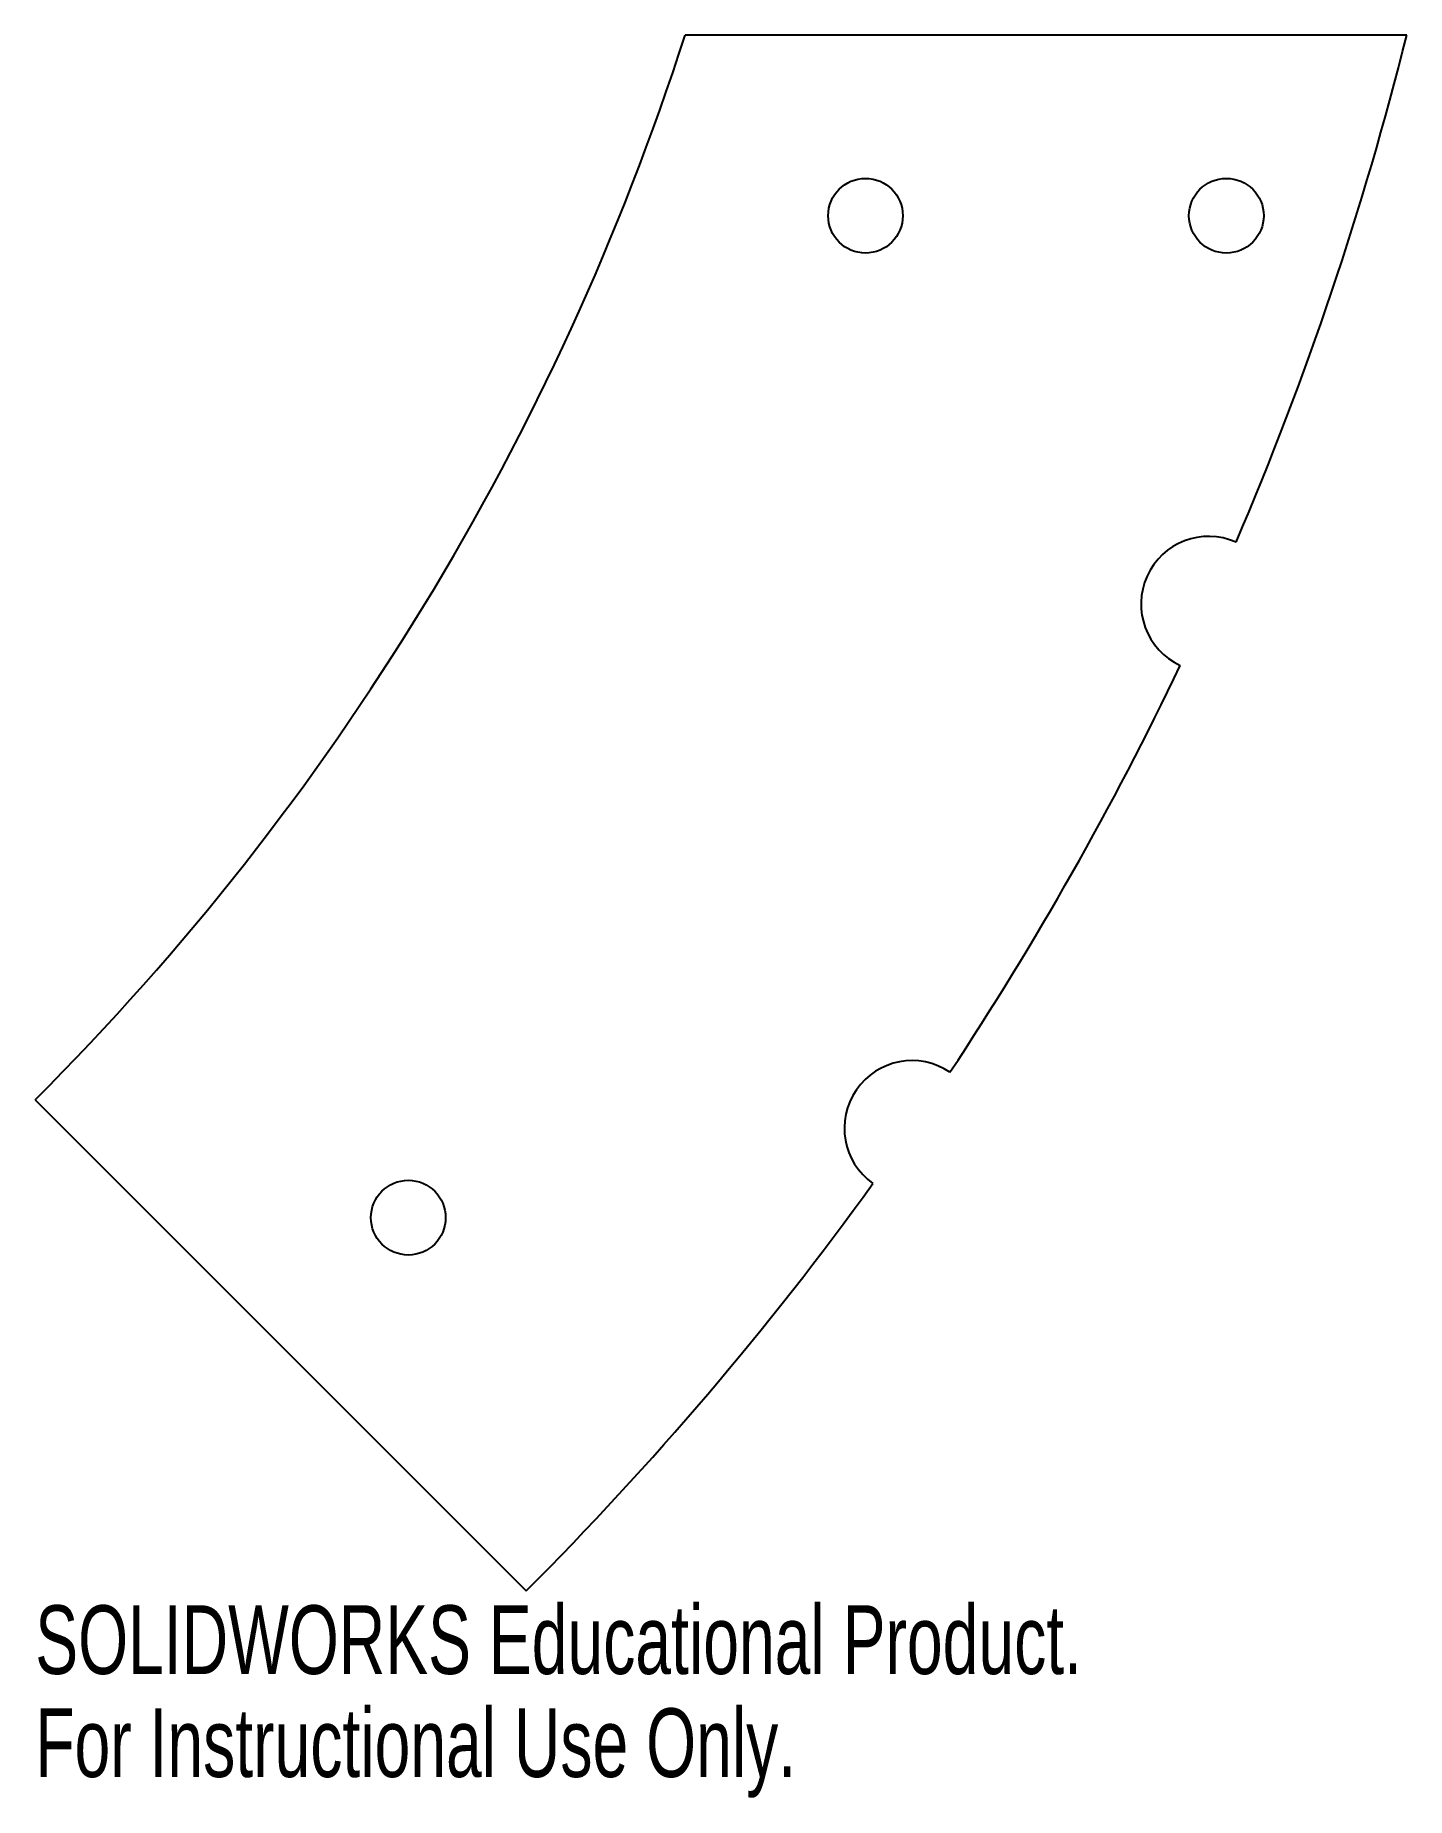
# Model space of a CAD drawing. Header units: inches. Extents: x 5.2 to 9, y -7.13 to -2.25.
import ezdxf

# ---------------------------------------------------------------- set-up
doc = ezdxf.new("R2010")
doc.units = ezdxf.units.IN
doc.header["$MEASUREMENT"] = 0
doc.styles.add('SLDTEXTSTYLE0', font='TXT', dxfattribs={"width": 0.7})

msp = doc.modelspace()

# ---------------------------------------------------------------- linework, layer by layer
at = {"color": 7, "linetype": 'Continuous', "lineweight": 25}
for p, q in [((9, -2.25), (7, -2.25)), ((5.1992, -5.1992), (6.5598, -6.5598))]:
    msp.add_line(p, q, dxfattribs=at)
for centre in [(7.5, -2.75), (8.5, -2.75), (6.233, -5.5259)]:
    msp.add_circle(centre, 0.1035, dxfattribs=at)
for centre, radius, start, end in [((0, 0), 7.3527, 315, 342.18111), ((0, 0), 9.277, 336.80055, 345.96376), ((8.4512, -3.8261), 0.1875, 66.2215, 245.0635), ((0, 0), 9.277, 326.47929, 334.48446), ((7.629, -5.2784), 0.1875, 55.9003, 234.7422), ((0, 0), 9.277, 315, 324.16321)]:
    msp.add_arc(centre, radius, start, end, dxfattribs=at)

# ---------------------------------------------------------------- texts
at = {"color": 7, "linetype": 'Continuous', "char_height": 0.1903, "attachment_point": 1, "style": 'SLDTEXTSTYLE0'}
for s, insert in [('SOLIDWORKS Educational Product.', (5.1992, -6.6)), ('For Instructional Use Only.', (5.1992, -6.8854))]:
    msp.add_mtext(s, dxfattribs=dict(at, insert=insert))

doc.saveas('drawing.dxf')
